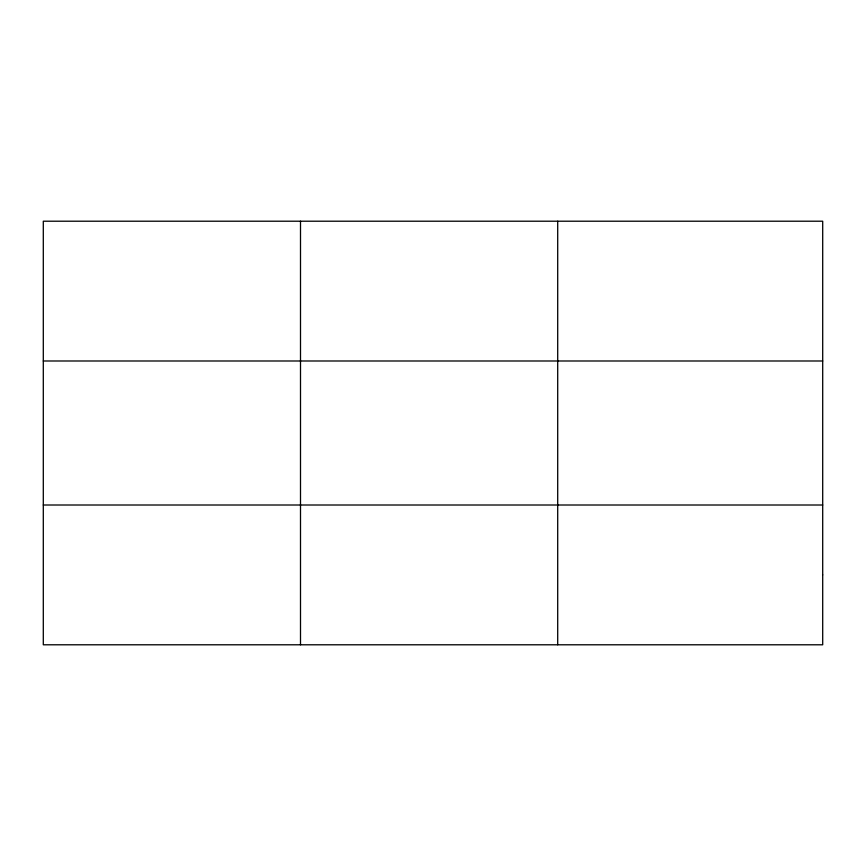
<?xml version="1.0" encoding="UTF-8"?>
<svg xmlns="http://www.w3.org/2000/svg" width="866" height="866" viewBox="0 0 866 866"><rect width="100%" height="100%" fill="white"/><g stroke="black" fill="none" stroke-linecap="round" stroke-linejoin="round"><path stroke-width="1.3" d="M43.3 360.992L822.7 360.992M43.3 505.008L822.7 505.008M557.704 221.209L557.704 644.791M300.502 221.209L300.502 644.791M822.7 574.894L822.7 644.791L43.3 644.791L43.3 221.209L822.7 221.209L822.7 574.894"/></g></svg>
